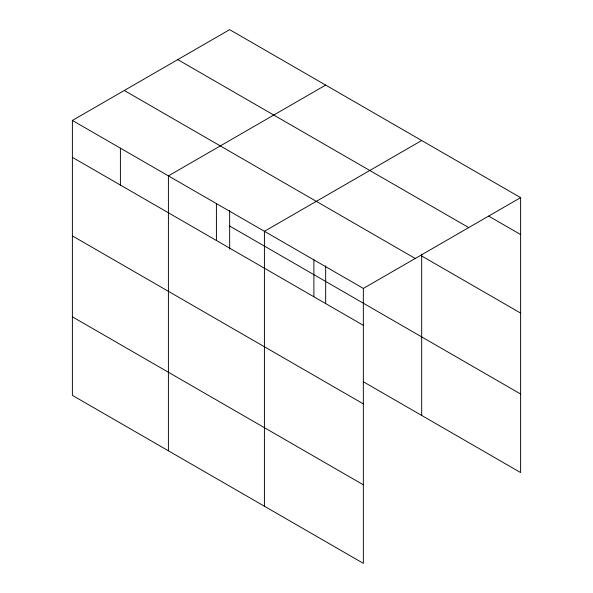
<?xml version="1.0" encoding="UTF-8"?>
<svg xmlns="http://www.w3.org/2000/svg" width="593" height="593" viewBox="0 0 593 593"><rect width="100%" height="100%" fill="white"/><g stroke="black" fill="none" stroke-linecap="round" stroke-linejoin="round"><path stroke-width="0.89" d="M363.346 403.877L363.346 288.428L72.39 120.446L72.39 395.368L363.346 563.35L363.346 403.877L72.39 235.903M363.279 381.722L520.61 472.554L520.61 197.632L229.654 29.65L72.39 120.446M325.668 85.081L168.405 175.876L168.405 450.806M421.682 140.519L264.419 231.314L264.419 506.237M363.346 288.428L520.61 197.632M488.699 216.111L520.61 234.539M177.759 59.611L468.707 227.593M421.682 255.968L520.61 313.082M124.293 90.484L415.241 258.466M229.654 226.029L520.61 394.004M72.39 157.353L363.346 325.335M72.39 316.825L363.346 484.807M421.682 254.123L421.682 415.441M325.668 265.827L325.668 303.638M313.882 259.867L313.882 296.774M229.654 210.396L229.654 249.127M216.415 203.599L216.415 240.506M120.401 148.161L120.401 185.068"/></g></svg>
